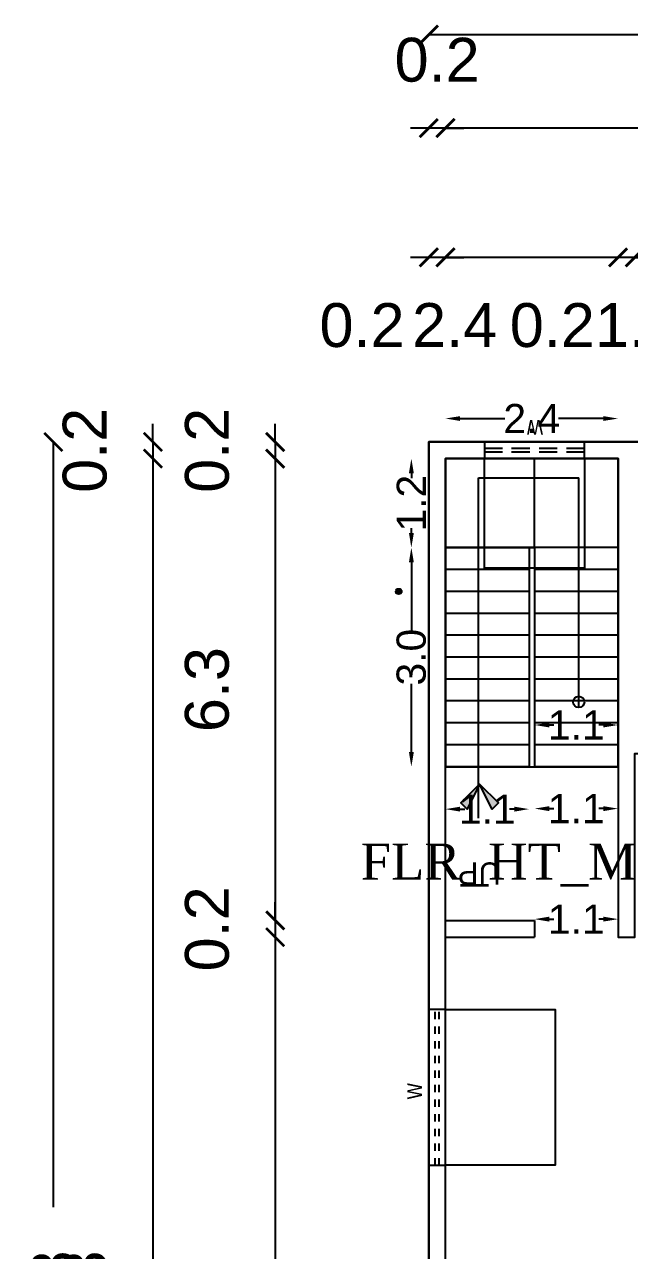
# Model space of a CAD drawing. Header units: metres. Extents: x 21671 to 43338, y -49512 to -25104.
# Drawn here: x 21833.06 to 21841.34, y -25120.8 to -25104.01 of the extents above; entities that cross this region are included whole.
import ezdxf

# ---------------------------------------------------------------- set-up
doc = ezdxf.new("R2010")
doc.units = ezdxf.units.M
doc.linetypes.add('HIDDENX2', pattern=[0.375, 0.25, -0.125])
for name, color, linetype in [('5', 5, 'Continuous'), ('BL', 34, 'Continuous'), ('BLK_1_FLR_3_BLT_UP_AREA', 7, 'Continuous'), ('BLK_1_FLR_3_EXIT_WIDTH_DOOR', 7, 'Continuous'), ('BLK_1_FLR_3_EXIT_WIDTH_STAIR', 7, 'Continuous'), ('BLK_1_FLR_3_FIRESTAIR_1', 7, 'Continuous'), ('BLK_1_FLR_3_FIRESTAIR_1_FLIGHT_1', 7, 'Continuous'), ('BLK_1_FLR_3_FIRESTAIR_1_FLIGHT_2', 7, 'Continuous'), ('BLK_1_FLR_3_FIRESTAIR_1_LANDING_1', 7, 'Continuous'), ('BLK_1_FLR_3_REGULAR_ROOM', 7, 'Continuous'), ('BLK_1_FLR_3_ROOF_AREA', 7, 'Continuous')]:
    doc.layers.add(name, color=color, linetype=linetype)
doc.styles.add('ARIAL', font='arial.ttf')
doc.styles.add('SEN', font='tahoma.ttf', dxfattribs={"height": 1})
doc.styles.get("Standard").update_dxf_attribs({"font": 'arial.ttf'})
doc.styles.add('TIMES', font='times.ttf')
doc.dimstyles.new('ISO-25', dxfattribs={"dimtxt": 1, "dimasz": 2.5, "dimexe": 1.25, "dimexo": 0.625, "dimtad": 1, "dimdec": 1, "dimzin": 1, "dimdsep": 46, "dimtxsty": 'Standard', "dimcen": 2.5, "dimse1": 1, "dimse2": 1, "dimsd1": 1, "dimsd2": 1, "dimadec": 1, "dimazin": 3, "dimtfac": 1, "dimtdec": 1, "dimtix": 1, "dimtmove": 2, "dimatfit": 3, "dimfxl": 0, "dimarcsym": 0})

# ---------------------------------------------------------------- blocks, each defined once
blk = doc.blocks.new('A$C674B7934')
at = {"layer": '5', "linetype": 'HIDDENX2'}
for p, q in [((3.5, 90), (3.5, 6)), ((5.5, 90), (5.5, 6))]:
    blk.add_line(p, q, dxfattribs=at)
at = {"layer": '5'}
blk.add_lwpolyline([(0, 6), (9, 6), (9, 90), (0, 90)], close=True, dxfattribs=at)
blk = doc.blocks.new('_ArchTick')
at = {"color": 0, "linetype": 'ByBlock', "const_width": 0.15}
blk.add_lwpolyline([(-0.5, -0.5), (0.5, 0.5)], dxfattribs=at)
blk = doc.blocks.new('*D122')
at = {"color": 0, "lineweight": -2}
blk.add_line((21842.783, -25107.202), (21841.411, -25107.202), dxfattribs=at)
at = {"layer": 'Defpoints', "color": 0}
for p in [(21841.411, -25107.202), (21841.411, -25109.958), (21842.783, -25109.958)]:
    blk.add_point(p, dxfattribs=at)
at = {"color": 0, "lineweight": -2, "xscale": 0.25, "yscale": 0.25, "zscale": 0.25, "rotation": 180}
blk.add_blockref('_ArchTick', (21841.411, -25107.202), dxfattribs=at)
at = {"color": 0, "lineweight": -2, "xscale": 0.25, "yscale": 0.25, "zscale": 0.25}
blk.add_blockref('_ArchTick', (21842.783, -25107.202), dxfattribs=at)
at = {"color": 0, "insert": (21841.45, -25108.128), "char_height": 0.6, "attachment_point": 5}
blk.add_mtext('1.4', dxfattribs=at)
blk = doc.blocks.new('*D123')
at = {"color": 0, "lineweight": -2}
for p, q in [((21841.182, -25107.202), (21840.932, -25107.202)), ((21841.411, -25107.202), (21841.182, -25107.202)), ((21841.411, -25107.202), (21841.661, -25107.202))]:
    blk.add_line(p, q, dxfattribs=at)
at = {"layer": 'Defpoints', "color": 0}
for p in [(21841.182, -25107.202), (21841.182, -25109.958), (21841.411, -25109.958)]:
    blk.add_point(p, dxfattribs=at)
at = {"color": 0, "lineweight": -2, "xscale": 0.25, "yscale": 0.25, "zscale": 0.25}
blk.add_blockref('_ArchTick', (21841.182, -25107.202), dxfattribs=at)
at = {"color": 0, "lineweight": -2, "xscale": 0.25, "yscale": 0.25, "zscale": 0.25, "rotation": 180}
blk.add_blockref('_ArchTick', (21841.411, -25107.202), dxfattribs=at)
at = {"color": 0, "insert": (21840.282, -25108.133), "char_height": 0.6, "attachment_point": 5}
blk.add_mtext('0.2', dxfattribs=at)
blk = doc.blocks.new('*D124')
at = {"color": 0, "lineweight": -2}
blk.add_line((21841.182, -25107.202), (21838.82, -25107.202), dxfattribs=at)
at = {"layer": 'Defpoints', "color": 0}
for p in [(21838.82, -25107.202), (21838.82, -25109.958), (21841.182, -25109.958)]:
    blk.add_point(p, dxfattribs=at)
at = {"color": 0, "lineweight": -2, "xscale": 0.25, "yscale": 0.25, "zscale": 0.25, "rotation": 180}
blk.add_blockref('_ArchTick', (21838.82, -25107.202), dxfattribs=at)
at = {"color": 0, "lineweight": -2, "xscale": 0.25, "yscale": 0.25, "zscale": 0.25}
blk.add_blockref('_ArchTick', (21841.182, -25107.202), dxfattribs=at)
at = {"color": 0, "insert": (21838.945, -25108.128), "char_height": 0.6, "attachment_point": 5}
blk.add_mtext('2.4', dxfattribs=at)
blk = doc.blocks.new('*D125')
at = {"color": 0, "lineweight": -2}
for p, q in [((21838.591, -25107.202), (21838.341, -25107.202)), ((21838.82, -25107.202), (21838.591, -25107.202)), ((21838.82, -25107.202), (21839.07, -25107.202))]:
    blk.add_line(p, q, dxfattribs=at)
at = {"layer": 'Defpoints', "color": 0}
for p in [(21838.591, -25107.202), (21838.591, -25109.73), (21838.82, -25109.958)]:
    blk.add_point(p, dxfattribs=at)
at = {"color": 0, "lineweight": -2, "xscale": 0.25, "yscale": 0.25, "zscale": 0.25}
blk.add_blockref('_ArchTick', (21838.591, -25107.202), dxfattribs=at)
at = {"color": 0, "lineweight": -2, "xscale": 0.25, "yscale": 0.25, "zscale": 0.25, "rotation": 180}
blk.add_blockref('_ArchTick', (21838.82, -25107.202), dxfattribs=at)
at = {"color": 0, "insert": (21837.677, -25108.133), "char_height": 0.6, "attachment_point": 5}
blk.add_mtext('0.2', dxfattribs=at)
blk = doc.blocks.new('*D97')
at = {"color": 0, "lineweight": -2}
blk.add_line((21855.432, -25105.431), (21838.82, -25105.431), dxfattribs=at)
at = {"layer": 'Defpoints', "color": 0}
for p in [(21838.82, -25105.431), (21838.82, -25109.958), (21855.432, -25109.958)]:
    blk.add_point(p, dxfattribs=at)
at = {"color": 0, "lineweight": -2, "xscale": 0.25, "yscale": 0.25, "zscale": 0.25, "rotation": 180}
blk.add_blockref('_ArchTick', (21838.82, -25105.431), dxfattribs=at)
at = {"color": 0, "lineweight": -2, "xscale": 0.25, "yscale": 0.25, "zscale": 0.25}
blk.add_blockref('_ArchTick', (21855.432, -25105.431), dxfattribs=at)
at = {"color": 0, "insert": (21847.126, -25106.362), "char_height": 0.6, "attachment_point": 5}
blk.add_mtext('16.6', dxfattribs=at)
blk = doc.blocks.new('*D98')
at = {"color": 0, "lineweight": -2}
for p, q in [((21838.591, -25105.431), (21838.341, -25105.431)), ((21838.82, -25105.431), (21838.591, -25105.431)), ((21838.82, -25105.431), (21839.07, -25105.431))]:
    blk.add_line(p, q, dxfattribs=at)
at = {"layer": 'Defpoints', "color": 0}
for p in [(21838.591, -25105.431), (21838.591, -25109.73), (21838.82, -25109.958)]:
    blk.add_point(p, dxfattribs=at)
at = {"color": 0, "lineweight": -2, "xscale": 0.25, "yscale": 0.25, "zscale": 0.25}
blk.add_blockref('_ArchTick', (21838.591, -25105.431), dxfattribs=at)
at = {"color": 0, "lineweight": -2, "xscale": 0.25, "yscale": 0.25, "zscale": 0.25, "rotation": 180}
blk.add_blockref('_ArchTick', (21838.82, -25105.431), dxfattribs=at)
at = {"color": 0, "insert": (21838.705, -25104.499), "char_height": 0.6, "attachment_point": 5}
blk.add_mtext('0.2', dxfattribs=at)
blk = doc.blocks.new('*D126')
at = {"color": 0, "lineweight": -2}
for p, q in [((21838.591, -25104.151), (21845.808, -25104.151)), ((21855.661, -25104.151), (21848.444, -25104.151))]:
    blk.add_line(p, q, dxfattribs=at)
at = {"layer": 'Defpoints', "color": 0}
for p in [(21838.591, -25104.151), (21838.591, -25109.73), (21855.661, -25109.73)]:
    blk.add_point(p, dxfattribs=at)
at = {"color": 0, "lineweight": -2, "xscale": 0.25, "yscale": 0.25, "zscale": 0.25, "rotation": 180}
blk.add_blockref('_ArchTick', (21838.591, -25104.151), dxfattribs=at)
at = {"color": 0, "lineweight": -2, "xscale": 0.25, "yscale": 0.25, "zscale": 0.25}
blk.add_blockref('_ArchTick', (21855.661, -25104.151), dxfattribs=at)
at = {"color": 0, "insert": (21847.126, -25104.538), "char_height": 0.6, "attachment_point": 5}
blk.add_mtext('17.1', dxfattribs=at)
blk = doc.blocks.new('*D99')
at = {"color": 0, "lineweight": -2}
for p, q in [((21836.488, -25109.73), (21836.488, -25109.48)), ((21836.488, -25109.73), (21836.488, -25109.958)), ((21836.488, -25109.958), (21836.488, -25110.208))]:
    blk.add_line(p, q, dxfattribs=at)
at = {"layer": 'Defpoints', "color": 0}
for p in [(21838.591, -25109.73), (21836.488, -25109.958), (21838.82, -25109.958)]:
    blk.add_point(p, dxfattribs=at)
at = {"color": 0, "lineweight": -2, "xscale": 0.25, "yscale": 0.25, "zscale": 0.25}
for p, rotation in [((21836.488, -25109.73), 270), ((21836.488, -25109.958), 90)]:
    blk.add_blockref('_ArchTick', p, dxfattribs=dict(at, rotation=rotation))
at = {"color": 0, "insert": (21835.557, -25109.844), "char_height": 0.6, "attachment_point": 5, "rotation": 90}
blk.add_mtext('0.2', dxfattribs=at)
blk = doc.blocks.new('*D127')
at = {"color": 0, "lineweight": -2}
blk.add_line((21836.488, -25109.958), (21836.488, -25116.283), dxfattribs=at)
at = {"layer": 'Defpoints', "color": 0}
for p in [(21838.82, -25109.958), (21836.488, -25116.283), (21838.82, -25116.283)]:
    blk.add_point(p, dxfattribs=at)
at = {"color": 0, "lineweight": -2, "xscale": 0.25, "yscale": 0.25, "zscale": 0.25}
for p, rotation in [((21836.488, -25109.958), 90), ((21836.488, -25116.283), 270)]:
    blk.add_blockref('_ArchTick', p, dxfattribs=dict(at, rotation=rotation))
at = {"color": 0, "insert": (21835.556, -25113.121), "char_height": 0.6, "attachment_point": 5, "rotation": 90}
blk.add_mtext('6.3', dxfattribs=at)
blk = doc.blocks.new('*D128')
at = {"color": 0, "lineweight": -2}
for p, q in [((21836.488, -25116.283), (21836.488, -25116.033)), ((21836.488, -25116.283), (21836.488, -25116.512)), ((21836.488, -25116.512), (21836.488, -25116.762))]:
    blk.add_line(p, q, dxfattribs=at)
at = {"layer": 'Defpoints', "color": 0}
for p in [(21838.82, -25116.283), (21836.488, -25116.512), (21838.82, -25116.512)]:
    blk.add_point(p, dxfattribs=at)
at = {"color": 0, "lineweight": -2, "xscale": 0.25, "yscale": 0.25, "zscale": 0.25}
for p, rotation in [((21836.488, -25116.283), 270), ((21836.488, -25116.512), 90)]:
    blk.add_blockref('_ArchTick', p, dxfattribs=dict(at, rotation=rotation))
at = {"color": 0, "insert": (21835.557, -25116.398), "char_height": 0.6, "attachment_point": 5, "rotation": 90}
blk.add_mtext('0.2', dxfattribs=at)
blk = doc.blocks.new('*D129')
at = {"color": 0, "lineweight": -2}
blk.add_line((21836.488, -25116.512), (21836.488, -25133.277), dxfattribs=at)
at = {"layer": 'Defpoints', "color": 0}
for p in [(21838.82, -25116.512), (21836.488, -25133.277), (21838.82, -25133.277)]:
    blk.add_point(p, dxfattribs=at)
at = {"color": 0, "lineweight": -2, "xscale": 0.25, "yscale": 0.25, "zscale": 0.25}
for p, rotation in [((21836.488, -25116.512), 90), ((21836.488, -25133.277), 270)]:
    blk.add_blockref('_ArchTick', p, dxfattribs=dict(at, rotation=rotation))
at = {"color": 0, "insert": (21835.557, -25124.894), "char_height": 0.6, "attachment_point": 5, "rotation": 90}
blk.add_mtext('16.8', dxfattribs=at)
blk = doc.blocks.new('*D101')
at = {"color": 0, "lineweight": -2}
for p, q in [((21834.814, -25109.73), (21834.814, -25109.48)), ((21834.814, -25109.73), (21834.814, -25109.958)), ((21834.814, -25109.958), (21834.814, -25110.208))]:
    blk.add_line(p, q, dxfattribs=at)
at = {"layer": 'Defpoints', "color": 0}
for p in [(21838.591, -25109.73), (21834.814, -25109.958), (21838.82, -25109.958)]:
    blk.add_point(p, dxfattribs=at)
at = {"color": 0, "lineweight": -2, "xscale": 0.25, "yscale": 0.25, "zscale": 0.25}
for p, rotation in [((21834.814, -25109.73), 270), ((21834.814, -25109.958), 90)]:
    blk.add_blockref('_ArchTick', p, dxfattribs=dict(at, rotation=rotation))
at = {"color": 0, "insert": (21833.883, -25109.844), "char_height": 0.6, "attachment_point": 5, "rotation": 90}
blk.add_mtext('0.2', dxfattribs=at)
blk = doc.blocks.new('*D102')
at = {"color": 0, "lineweight": -2}
blk.add_line((21834.814, -25109.958), (21834.814, -25133.277), dxfattribs=at)
at = {"layer": 'Defpoints', "color": 0}
for p in [(21838.82, -25109.958), (21834.814, -25133.277), (21838.82, -25133.277)]:
    blk.add_point(p, dxfattribs=at)
at = {"color": 0, "lineweight": -2, "xscale": 0.25, "yscale": 0.25, "zscale": 0.25}
for p, rotation in [((21834.814, -25109.958), 90), ((21834.814, -25133.277), 270)]:
    blk.add_blockref('_ArchTick', p, dxfattribs=dict(at, rotation=rotation))
at = {"color": 0, "insert": (21833.883, -25121.618), "char_height": 0.6, "attachment_point": 5, "rotation": 90}
blk.add_mtext('23.3', dxfattribs=at)
blk = doc.blocks.new('*D130')
at = {"color": 0, "lineweight": -2}
for p, q in [((21833.45, -25109.73), (21833.45, -25120.208)), ((21833.45, -25133.506), (21833.45, -25123.028))]:
    blk.add_line(p, q, dxfattribs=at)
at = {"layer": 'Defpoints', "color": 0}
for p in [(21838.591, -25109.73), (21833.45, -25133.506), (21838.591, -25133.506)]:
    blk.add_point(p, dxfattribs=at)
at = {"color": 0, "lineweight": -2, "xscale": 0.25, "yscale": 0.25, "zscale": 0.25}
for p, rotation in [((21833.45, -25109.73), 90), ((21833.45, -25133.506), 270)]:
    blk.add_blockref('_ArchTick', p, dxfattribs=dict(at, rotation=rotation))
at = {"color": 0, "insert": (21833.45, -25121.618), "char_height": 0.6, "attachment_point": 5, "rotation": 90}
blk.add_mtext('23.8', dxfattribs=at)
blk = doc.blocks.new('*D310')
at = {"layer": 'BLK_1_FLR_3_FIRESTAIR_1_FLIGHT_1', "color": 0, "lineweight": -2}
for p, q in [((21841.697, -25111.377), (21841.697, -25112.314)), ((21841.697, -25113.977), (21841.697, -25113.041))]:
    blk.add_line(p, q, dxfattribs=at)
at = {"layer": 'BLK_1_FLR_3_FIRESTAIR_1_FLIGHT_1', "color": 0}
for points in [[(21841.663, -25111.377), (21841.73, -25111.377), (21841.697, -25111.177)], [(21841.663, -25113.977), (21841.73, -25113.977), (21841.697, -25114.177)]]:
    blk.add_solid(points, dxfattribs=at)
at = {"layer": 'Defpoints', "color": 0}
for p in [(21841.182, -25111.177), (21841.697, -25111.177), (21841.182, -25114.177)]:
    blk.add_point(p, dxfattribs=at)
at = {"layer": 'BLK_1_FLR_3_FIRESTAIR_1_FLIGHT_1', "color": 0, "insert": (21841.697, -25112.677), "char_height": 0.4, "attachment_point": 5, "rotation": 90}
blk.add_mtext('3.0', dxfattribs=at)
blk = doc.blocks.new('*D311')
at = {"layer": 'BLK_1_FLR_3_FIRESTAIR_1_FLIGHT_2', "color": 0, "lineweight": -2}
for p, q in [((21838.352, -25111.377), (21838.352, -25112.314)), ((21838.352, -25113.977), (21838.352, -25113.041))]:
    blk.add_line(p, q, dxfattribs=at)
at = {"layer": 'BLK_1_FLR_3_FIRESTAIR_1_FLIGHT_2', "color": 0}
for points in [[(21838.319, -25111.377), (21838.386, -25111.377), (21838.352, -25111.177)], [(21838.319, -25113.977), (21838.386, -25113.977), (21838.352, -25114.177)]]:
    blk.add_solid(points, dxfattribs=at)
at = {"layer": 'Defpoints', "color": 0}
for p in [(21838.352, -25111.177), (21838.82, -25111.177), (21838.82, -25114.177)]:
    blk.add_point(p, dxfattribs=at)
at = {"layer": 'BLK_1_FLR_3_FIRESTAIR_1_FLIGHT_2', "color": 0, "insert": (21838.352, -25112.677), "char_height": 0.4, "attachment_point": 5, "rotation": 90}
blk.add_mtext('3.0', dxfattribs=at)
blk = doc.blocks.new('*D317')
at = {"layer": 'BLK_1_FLR_3_FIRESTAIR_1_FLIGHT_1', "color": 0, "lineweight": -2}
for p, q in [((21840.239, -25114.751), (21840.304, -25114.751)), ((21840.982, -25114.751), (21840.917, -25114.751))]:
    blk.add_line(p, q, dxfattribs=at)
at = {"layer": 'BLK_1_FLR_3_FIRESTAIR_1_FLIGHT_1', "color": 0}
for points in [[(21840.239, -25114.718), (21840.239, -25114.785), (21840.039, -25114.751)], [(21840.982, -25114.718), (21840.982, -25114.785), (21841.182, -25114.751)]]:
    blk.add_solid(points, dxfattribs=at)
at = {"layer": 'Defpoints', "color": 0}
for p in [(21840.039, -25114.177), (21841.182, -25114.177), (21840.039, -25114.751)]:
    blk.add_point(p, dxfattribs=at)
at = {"layer": 'BLK_1_FLR_3_FIRESTAIR_1_FLIGHT_1', "color": 0, "insert": (21840.61, -25114.751), "char_height": 0.4, "attachment_point": 5}
blk.add_mtext('1.1', dxfattribs=at)
blk = doc.blocks.new('*D308')
at = {"layer": 'BLK_1_FLR_3_FIRESTAIR_1_FLIGHT_2', "color": 0, "lineweight": -2}
for p, q in [((21839.02, -25114.758), (21839.084, -25114.758)), ((21839.763, -25114.758), (21839.698, -25114.758))]:
    blk.add_line(p, q, dxfattribs=at)
at = {"layer": 'BLK_1_FLR_3_FIRESTAIR_1_FLIGHT_2', "color": 0}
for points in [[(21839.02, -25114.725), (21839.02, -25114.792), (21838.82, -25114.758)], [(21839.763, -25114.725), (21839.763, -25114.792), (21839.963, -25114.758)]]:
    blk.add_solid(points, dxfattribs=at)
at = {"layer": 'Defpoints', "color": 0}
for p in [(21838.82, -25114.177), (21839.963, -25114.177), (21838.82, -25114.758)]:
    blk.add_point(p, dxfattribs=at)
at = {"layer": 'BLK_1_FLR_3_FIRESTAIR_1_FLIGHT_2', "color": 0, "insert": (21839.391, -25114.758), "char_height": 0.4, "attachment_point": 5}
blk.add_mtext('1.1', dxfattribs=at)
blk = doc.blocks.new('*D318')
at = {"layer": 'BLK_1_FLR_3_FIRESTAIR_1_LANDING_1', "color": 0, "lineweight": -2}
for p, q in [((21839.02, -25109.409), (21839.634, -25109.409)), ((21840.982, -25109.409), (21840.367, -25109.409))]:
    blk.add_line(p, q, dxfattribs=at)
at = {"layer": 'BLK_1_FLR_3_FIRESTAIR_1_LANDING_1', "color": 0}
for points in [[(21839.02, -25109.376), (21839.02, -25109.442), (21838.82, -25109.409)], [(21840.982, -25109.376), (21840.982, -25109.442), (21841.182, -25109.409)]]:
    blk.add_solid(points, dxfattribs=at)
at = {"layer": 'Defpoints', "color": 0}
for p in [(21838.82, -25109.409), (21838.82, -25109.958), (21841.182, -25109.958)]:
    blk.add_point(p, dxfattribs=at)
at = {"layer": 'BLK_1_FLR_3_FIRESTAIR_1_LANDING_1', "color": 0, "insert": (21840.001, -25109.409), "char_height": 0.4, "attachment_point": 5}
blk.add_mtext('2.4', dxfattribs=at)
blk = doc.blocks.new('*D309')
at = {"layer": 'BLK_1_FLR_3_FIRESTAIR_1_LANDING_1', "color": 0, "lineweight": -2}
for p, q in [((21838.352, -25110.158), (21838.352, -25110.225)), ((21838.352, -25110.977), (21838.352, -25110.911))]:
    blk.add_line(p, q, dxfattribs=at)
at = {"layer": 'BLK_1_FLR_3_FIRESTAIR_1_LANDING_1', "color": 0}
for points in [[(21838.319, -25110.158), (21838.386, -25110.158), (21838.352, -25109.958)], [(21838.319, -25110.977), (21838.386, -25110.977), (21838.352, -25111.177)]]:
    blk.add_solid(points, dxfattribs=at)
at = {"layer": 'Defpoints', "color": 0}
for p in [(21838.352, -25109.958), (21838.82, -25109.958), (21838.82, -25111.177)]:
    blk.add_point(p, dxfattribs=at)
at = {"layer": 'BLK_1_FLR_3_FIRESTAIR_1_LANDING_1', "color": 0, "insert": (21838.352, -25110.568), "char_height": 0.4, "attachment_point": 5, "rotation": 90}
blk.add_mtext('1.2', dxfattribs=at)
blk = doc.blocks.new('*D337')
at = {"layer": 'BLK_1_FLR_3_EXIT_WIDTH_DOOR', "color": 0, "lineweight": -2}
for p, q in [((21840.239, -25116.265), (21840.304, -25116.265)), ((21840.982, -25116.265), (21840.917, -25116.265))]:
    blk.add_line(p, q, dxfattribs=at)
at = {"layer": 'BLK_1_FLR_3_EXIT_WIDTH_DOOR', "color": 0}
for points in [[(21840.239, -25116.231), (21840.239, -25116.298), (21840.039, -25116.265)], [(21840.982, -25116.231), (21840.982, -25116.298), (21841.182, -25116.265)]]:
    blk.add_solid(points, dxfattribs=at)
at = {"layer": 'Defpoints', "color": 0}
for p in [(21840.039, -25115.691), (21841.182, -25115.691), (21840.039, -25116.265)]:
    blk.add_point(p, dxfattribs=at)
at = {"layer": 'BLK_1_FLR_3_EXIT_WIDTH_DOOR', "color": 0, "insert": (21840.61, -25116.265), "char_height": 0.4, "attachment_point": 5}
blk.add_mtext('1.1', dxfattribs=at)
blk = doc.blocks.new('*D338')
at = {"layer": 'BLK_1_FLR_3_EXIT_WIDTH_STAIR', "color": 0, "lineweight": -2}
for p, q in [((21840.239, -25113.606), (21840.304, -25113.606)), ((21840.982, -25113.606), (21840.917, -25113.606))]:
    blk.add_line(p, q, dxfattribs=at)
at = {"layer": 'BLK_1_FLR_3_EXIT_WIDTH_STAIR', "color": 0}
for points in [[(21840.239, -25113.573), (21840.239, -25113.639), (21840.039, -25113.606)], [(21840.982, -25113.573), (21840.982, -25113.639), (21841.182, -25113.606)]]:
    blk.add_solid(points, dxfattribs=at)
at = {"layer": 'Defpoints', "color": 0}
for p in [(21840.039, -25113.032), (21841.182, -25113.032), (21840.039, -25113.606)]:
    blk.add_point(p, dxfattribs=at)
at = {"layer": 'BLK_1_FLR_3_EXIT_WIDTH_STAIR', "color": 0, "insert": (21840.61, -25113.606), "char_height": 0.4, "attachment_point": 5}
blk.add_mtext('1.1', dxfattribs=at)

msp = doc.modelspace()

# ---------------------------------------------------------------- hatches: boundary and pattern name
at = {"ltscale": 0.15}
h = msp.add_hatch(color=0, dxfattribs=at)
h.paths.add_polyline_path([(21839.545, -25114.673), (21839.287, -25114.415), (21839.459, -25114.76)])
h.paths.add_polyline_path([(21839.287, -25114.415), (21839.028, -25114.673), (21839.114, -25114.76)])
at = {"layer": 'BL'}
h = msp.add_hatch(color=6, dxfattribs=at)
h.dxf.hatch_style = 1
h.paths.add_polyline_path([(21838.151, -25111.804, 0.35696), (21838.207, -25111.804, 0.388228), (21838.207, -25111.749, 0.353056), (21838.151, -25111.749, 0.428903)])

# ---------------------------------------------------------------- linework, layer by layer
at = {"color": 0, "linetype": 'HIDDENX2'}
for p, q in [((21840.725, -25109.818), (21839.353, -25109.818)), ((21840.725, -25109.869), (21839.353, -25109.869))]:
    msp.add_line(p, q, dxfattribs=at)
at = {"color": 0}
for p, q in [((21838.82, -25116.283), (21838.82, -25109.958)), ((21838.82, -25109.958), (21841.182, -25109.958)), ((21841.182, -25109.958), (21838.82, -25109.958)), ((21840.039, -25111.177), (21840.039, -25109.958)), ((21841.182, -25109.958), (21841.182, -25116.512)), ((21839.273, -25114.884), (21839.273, -25110.223)), ((21839.273, -25110.223), (21840.644, -25110.223)), ((21840.644, -25113.367), (21840.644, -25110.223)), ((21839.963, -25111.177), (21838.82, -25111.177)), ((21839.963, -25111.177), (21839.963, -25113.972)), ((21839.963, -25111.177), (21840.039, -25111.177)), ((21840.039, -25111.177), (21840.039, -25113.972)), ((21841.182, -25111.177), (21840.039, -25111.177)), ((21839.963, -25111.477), (21838.82, -25111.477)), ((21841.182, -25111.477), (21840.039, -25111.477)), ((21839.963, -25111.777), (21838.82, -25111.777)), ((21841.182, -25111.777), (21840.039, -25111.777)), ((21839.963, -25112.077), (21838.82, -25112.077)), ((21841.182, -25112.077), (21840.039, -25112.077)), ((21839.963, -25112.377), (21838.82, -25112.377)), ((21841.182, -25112.377), (21840.039, -25112.377)), ((21839.963, -25112.677), (21838.82, -25112.677)), ((21841.182, -25112.677), (21840.039, -25112.677)), ((21839.963, -25112.977), (21838.82, -25112.977)), ((21841.182, -25112.977), (21840.039, -25112.977)), ((21839.963, -25113.277), (21838.82, -25113.277)), ((21841.182, -25113.277), (21840.039, -25113.277)), ((21839.963, -25113.577), (21838.82, -25113.577)), ((21841.182, -25113.577), (21840.039, -25113.577)), ((21839.963, -25113.877), (21838.82, -25113.877)), ((21841.182, -25113.877), (21840.039, -25113.877)), ((21839.963, -25114.177), (21838.82, -25114.177)), ((21839.963, -25114.177), (21840.039, -25114.177)), ((21841.182, -25114.177), (21840.039, -25114.177)), ((21838.82, -25116.283), (21840.039, -25116.283)), ((21840.039, -25116.283), (21840.039, -25116.512)), ((21838.82, -25133.277), (21838.82, -25116.512)), ((21838.82, -25116.512), (21840.039, -25116.512)), ((21841.182, -25116.512), (21841.411, -25116.512))]:
    msp.add_line(p, q, dxfattribs=at)
for points in [[(21855.661, -25133.506), (21838.591, -25133.506), (21838.591, -25109.73), (21855.661, -25109.73)], [(21839.353, -25109.73), (21839.353, -25109.958), (21840.725, -25109.958), (21840.725, -25109.73)]]:
    msp.add_lwpolyline(points, close=True, dxfattribs=at)
at = {"color": 103}
for points in [[(21839.353, -25111.458), (21839.353, -25109.958), (21840.725, -25109.958), (21840.725, -25111.458), (21839.353, -25111.458)], [(21838.82, -25119.636), (21838.82, -25117.503), (21840.32, -25117.503), (21840.32, -25119.636), (21838.82, -25119.636)]]:
    msp.add_lwpolyline(points, dxfattribs=at)
at = {"color": 0}
msp.add_lwpolyline([(21839.287, -25114.415), (21839.114, -25114.76), (21839.028, -25114.673), (21839.287, -25114.415), (21839.545, -25114.673), (21839.459, -25114.76), (21839.287, -25114.415)], dxfattribs=at)
msp.add_circle((21840.644, -25113.29), 0.0768, dxfattribs=at)
at = {"layer": 'BL', "color": 6}
msp.add_lwpolyline([(21838.207, -25111.804, -0.35696), (21838.151, -25111.804, -0.428903), (21838.151, -25111.749, -0.353056), (21838.207, -25111.749, -0.388228)], format="xyb", close=True, dxfattribs=at)
at = {"layer": 'BLK_1_FLR_3_BLT_UP_AREA', "color": 13}
msp.add_lwpolyline([(21855.661, -25109.73), (21838.591, -25109.73), (21838.591, -25133.506), (21855.661, -25133.506)], close=True, dxfattribs=at)
at = {"layer": 'BLK_1_FLR_3_FIRESTAIR_1', "color": 1}
msp.add_lwpolyline([(21841.182, -25109.958), (21838.82, -25109.958), (21838.82, -25114.177), (21841.182, -25114.177)], close=True, dxfattribs=at)
at = {"layer": 'BLK_1_FLR_3_FIRESTAIR_1_FLIGHT_1', "color": 7}
for p, q in [((21841.182, -25111.177), (21840.039, -25111.177)), ((21841.182, -25111.477), (21840.039, -25111.477)), ((21841.182, -25111.777), (21840.039, -25111.777)), ((21841.182, -25112.077), (21840.039, -25112.077)), ((21841.182, -25112.377), (21840.039, -25112.377)), ((21841.182, -25112.677), (21840.039, -25112.677)), ((21841.182, -25112.977), (21840.039, -25112.977)), ((21841.182, -25113.277), (21840.039, -25113.277)), ((21841.182, -25113.577), (21840.039, -25113.577)), ((21841.182, -25113.877), (21840.039, -25113.877)), ((21841.182, -25114.177), (21840.039, -25114.177))]:
    msp.add_line(p, q, dxfattribs=at)
msp.add_lwpolyline([(21840.039, -25114.177), (21841.182, -25114.177), (21841.182, -25111.177), (21840.039, -25111.177)], close=True, dxfattribs=at)
at = {"layer": 'BLK_1_FLR_3_FIRESTAIR_1_FLIGHT_2', "color": 7}
for p, q in [((21839.963, -25111.177), (21838.82, -25111.177)), ((21839.963, -25111.477), (21838.82, -25111.477)), ((21839.963, -25111.777), (21838.82, -25111.777)), ((21839.963, -25112.077), (21838.82, -25112.077)), ((21839.963, -25112.377), (21838.82, -25112.377)), ((21839.963, -25112.677), (21838.82, -25112.677)), ((21839.963, -25112.977), (21838.82, -25112.977)), ((21839.963, -25113.277), (21838.82, -25113.277)), ((21839.963, -25113.577), (21838.82, -25113.577)), ((21839.963, -25113.877), (21838.82, -25113.877)), ((21839.963, -25114.177), (21838.82, -25114.177))]:
    msp.add_line(p, q, dxfattribs=at)
msp.add_lwpolyline([(21839.963, -25114.177), (21838.82, -25114.177), (21838.82, -25111.177), (21839.963, -25111.177)], close=True, dxfattribs=at)
at = {"layer": 'BLK_1_FLR_3_FIRESTAIR_1_LANDING_1', "color": 7}
msp.add_lwpolyline([(21841.182, -25111.177), (21838.82, -25111.177), (21838.82, -25109.958), (21841.182, -25109.958)], close=True, dxfattribs=at)
at = {"layer": 'BLK_1_FLR_3_REGULAR_ROOM', "color": 2}
msp.add_lwpolyline([(21855.432, -25109.958), (21855.432, -25124.818), (21852.69, -25124.818), (21848.574, -25124.818), (21848.574, -25126.533), (21848.802, -25126.533), (21848.802, -25125.047), (21852.689, -25125.047), (21852.689, -25129.848), (21855.432, -25129.848), (21855.432, -25133.277), (21848.802, -25133.277), (21848.802, -25128.362), (21848.574, -25128.362), (21848.574, -25133.277), (21838.82, -25133.277), (21838.82, -25109.958), (21841.182, -25109.958), (21841.182, -25116.512), (21841.411, -25116.512), (21841.411, -25113.997), (21848.834, -25113.997), (21848.834, -25109.958)], close=True, dxfattribs=at)
at = {"layer": 'BLK_1_FLR_3_ROOF_AREA', "color": 54}
msp.add_lwpolyline([(21855.661, -25109.73), (21838.591, -25109.73), (21838.591, -25133.506), (21855.661, -25133.506)], close=True, dxfattribs=at)

# ---------------------------------------------------------------- block references
at = {"color": 0, "xscale": 0.0254017857142961, "yscale": 0.0254017857142961, "zscale": 0.0254017857142961, "rotation": 180}
msp.add_blockref('A$C674B7934', (21838.82, -25117.35), dxfattribs=at)

# ---------------------------------------------------------------- texts
at = {"color": 0, "style": 'ARIAL'}
msp.add_text('UP', height=0.3048, rotation=180, dxfattribs=at).set_placement((21839.578, -25115.488))
at = {"color": 0, "char_height": 0.2, "width": 26.3481, "attachment_point": 5, "style": 'SEN'}
for insert, rotation in [((21840.044, -25109.53), 180.6255), ((21838.398, -25118.621), 90.6255)]:
    msp.add_mtext('W', dxfattribs=dict(at, insert=insert, rotation=rotation))
at = {"layer": 'BLK_1_FLR_3_FIRESTAIR_1', "color": 1, "insert": (21837.658, -25115.229), "char_height": 0.49497, "width": 17.44019, "attachment_point": 1, "style": 'TIMES'}
msp.add_mtext('FLR_HT_M=3.05', dxfattribs=at)

# ---------------------------------------------------------------- dimensions: what is measured, and where the dimension line sits
at = {"color": 0}
for base, p1, p2, angle, picture, middle in [((21838.591, -25105.431), (21838.82, -25109.958), (21838.591, -25109.73), 180, '*D98', (21838.705, -25104.499)), ((21834.814, -25109.958), (21838.591, -25109.73), (21838.82, -25109.958), 270, '*D101', (21833.883, -25109.844)), ((21836.488, -25109.958), (21838.591, -25109.73), (21838.82, -25109.958), 270, '*D99', (21835.557, -25109.844)), ((21834.814, -25133.277), (21838.82, -25109.958), (21838.82, -25133.277), 270, '*D102', (21833.883, -25121.618)), ((21836.488, -25116.283), (21838.82, -25109.958), (21838.82, -25116.283), 270, '*D127', (21835.556, -25113.121)), ((21836.488, -25116.512), (21838.82, -25116.283), (21838.82, -25116.512), 270, '*D128', (21835.557, -25116.398)), ((21836.488, -25133.277), (21838.82, -25116.512), (21838.82, -25133.277), 270, '*D129', (21835.557, -25124.894))]:
    dim = msp.add_linear_dim(base=base, p1=p1, p2=p2, angle=angle, dimstyle='ISO-25', override={"dimtxt": 0.6, "dimasz": 0.25, "dimblk1": 'ArchTick', "dimblk2": 'ArchTick', "dimsah": 1, "dimsd1": 0, "dimsd2": 0}, dxfattribs=at)
    dim.commit()
    dim.dimension.update_dxf_attribs({"geometry": picture, "text_midpoint": middle})
for base, p1, p2, angle, picture, middle in [((21838.591, -25104.151), (21855.661, -25109.73), (21838.591, -25109.73), 180, '*D126', (21847.126, -25104.538)), ((21838.82, -25105.431), (21855.432, -25109.958), (21838.82, -25109.958), 180, '*D97', (21847.126, -25106.362)), ((21838.591, -25107.202), (21838.82, -25109.958), (21838.591, -25109.73), 180, '*D125', (21837.677, -25108.133)), ((21838.82, -25107.202), (21841.182, -25109.958), (21838.82, -25109.958), 180, '*D124', (21838.945, -25108.128)), ((21841.182, -25107.202), (21841.411, -25109.958), (21841.182, -25109.958), 180, '*D123', (21840.282, -25108.133)), ((21841.411, -25107.202), (21842.783, -25109.958), (21841.411, -25109.958), 180, '*D122', (21841.45, -25108.128)), ((21833.45, -25133.506), (21838.591, -25109.73), (21838.591, -25133.506), 270, '*D130', (21833.45, -25121.618))]:
    dim = msp.add_linear_dim(base=base, p1=p1, p2=p2, angle=angle, dimstyle='ISO-25', override={"dimtxt": 0.6, "dimasz": 0.25, "dimblk1": 'ArchTick', "dimblk2": 'ArchTick', "dimsah": 1, "dimsd1": 0, "dimsd2": 0}, dxfattribs=at)
    dim.commit()
    dim.dimension.update_dxf_attribs({"geometry": picture, "text_midpoint": middle, "dimtype": 160})
at = {"layer": 'BLK_1_FLR_3_EXIT_WIDTH_DOOR', "color": 2}
dim = msp.add_linear_dim(base=(21840.039, -25116.265), p1=(21841.182, -25115.691), p2=(21840.039, -25115.691), angle=180, dimstyle='ISO-25', override={"dimtxt": 0.4, "dimasz": 0.2, "dimgap": 0, "dimtad": 0, "dimsd1": 0, "dimsd2": 0, "dimfxl": 3, "dimfxlon": 1, "dimtfill": 0, "dimtfillclr": 256}, dxfattribs=at)
dim.commit()
dim.dimension.update_dxf_attribs({"geometry": '*D337', "text_midpoint": (21840.61, -25116.265)})
at = {"layer": 'BLK_1_FLR_3_EXIT_WIDTH_STAIR', "color": 1}
dim = msp.add_linear_dim(base=(21840.039, -25113.606), p1=(21841.182, -25113.032), p2=(21840.039, -25113.032), angle=180, dimstyle='ISO-25', override={"dimtxt": 0.4, "dimasz": 0.2, "dimgap": 0, "dimtad": 0, "dimsd1": 0, "dimsd2": 0, "dimfxl": 3, "dimfxlon": 1, "dimtfill": 0, "dimtfillclr": 256}, dxfattribs=at)
dim.commit()
dim.dimension.update_dxf_attribs({"geometry": '*D338', "text_midpoint": (21840.61, -25113.606)})
at = {"layer": 'BLK_1_FLR_3_FIRESTAIR_1_FLIGHT_1', "color": 1}
dim = msp.add_linear_dim(base=(21841.697, -25111.177), p1=(21841.182, -25114.177), p2=(21841.182, -25111.177), angle=270, dimstyle='ISO-25', override={"dimtxt": 0.4, "dimasz": 0.2, "dimgap": 0, "dimtad": 0, "dimsd1": 0, "dimsd2": 0, "dimfxl": 3, "dimfxlon": 1, "dimtfill": 0, "dimtfillclr": 256}, dxfattribs=at)
dim.commit()
dim.dimension.update_dxf_attribs({"geometry": '*D310', "text_midpoint": (21841.697, -25112.677)})
at = {"layer": 'BLK_1_FLR_3_FIRESTAIR_1_FLIGHT_1', "color": 2}
dim = msp.add_linear_dim(base=(21840.039, -25114.751), p1=(21841.182, -25114.177), p2=(21840.039, -25114.177), angle=180, dimstyle='ISO-25', override={"dimtxt": 0.4, "dimasz": 0.2, "dimgap": 0, "dimtad": 0, "dimsd1": 0, "dimsd2": 0, "dimfxl": 3, "dimfxlon": 1, "dimtfill": 0, "dimtfillclr": 256}, dxfattribs=at)
dim.commit()
dim.dimension.update_dxf_attribs({"geometry": '*D317', "text_midpoint": (21840.61, -25114.751)})
at = {"layer": 'BLK_1_FLR_3_FIRESTAIR_1_FLIGHT_2', "color": 1}
dim = msp.add_linear_dim(base=(21838.352, -25111.177), p1=(21838.82, -25114.177), p2=(21838.82, -25111.177), angle=270, dimstyle='ISO-25', override={"dimtxt": 0.4, "dimasz": 0.2, "dimgap": 0, "dimtad": 0, "dimsd1": 0, "dimsd2": 0, "dimfxl": 3, "dimfxlon": 1, "dimtfill": 0, "dimtfillclr": 256}, dxfattribs=at)
dim.commit()
dim.dimension.update_dxf_attribs({"geometry": '*D311', "text_midpoint": (21838.352, -25112.677)})
at = {"layer": 'BLK_1_FLR_3_FIRESTAIR_1_FLIGHT_2', "color": 2}
dim = msp.add_linear_dim(base=(21838.82, -25114.758), p1=(21839.963, -25114.177), p2=(21838.82, -25114.177), angle=180, dimstyle='ISO-25', override={"dimtxt": 0.4, "dimasz": 0.2, "dimgap": 0, "dimtad": 0, "dimsd1": 0, "dimsd2": 0, "dimfxl": 3, "dimfxlon": 1, "dimtfill": 0, "dimtfillclr": 256}, dxfattribs=at)
dim.commit()
dim.dimension.update_dxf_attribs({"geometry": '*D308', "text_midpoint": (21839.391, -25114.758)})
at = {"layer": 'BLK_1_FLR_3_FIRESTAIR_1_LANDING_1', "color": 1}
dim = msp.add_linear_dim(base=(21838.82, -25109.409), p1=(21841.182, -25109.958), p2=(21838.82, -25109.958), angle=180, dimstyle='ISO-25', override={"dimtxt": 0.4, "dimasz": 0.2, "dimgap": 0, "dimtad": 0, "dimsd1": 0, "dimsd2": 0, "dimfxl": 3, "dimfxlon": 1, "dimtfill": 0, "dimtfillclr": 256}, dxfattribs=at)
dim.commit()
dim.dimension.update_dxf_attribs({"geometry": '*D318', "text_midpoint": (21840.001, -25109.409)})
at = {"layer": 'BLK_1_FLR_3_FIRESTAIR_1_LANDING_1', "color": 2}
dim = msp.add_linear_dim(base=(21838.352, -25109.958), p1=(21838.82, -25111.177), p2=(21838.82, -25109.958), angle=270, dimstyle='ISO-25', override={"dimtxt": 0.4, "dimasz": 0.2, "dimgap": 0, "dimtad": 0, "dimsd1": 0, "dimsd2": 0, "dimfxl": 3, "dimfxlon": 1, "dimtfill": 0, "dimtfillclr": 256}, dxfattribs=at)
dim.commit()
dim.dimension.update_dxf_attribs({"geometry": '*D309', "text_midpoint": (21838.352, -25110.568)})

doc.saveas('drawing.dxf')
